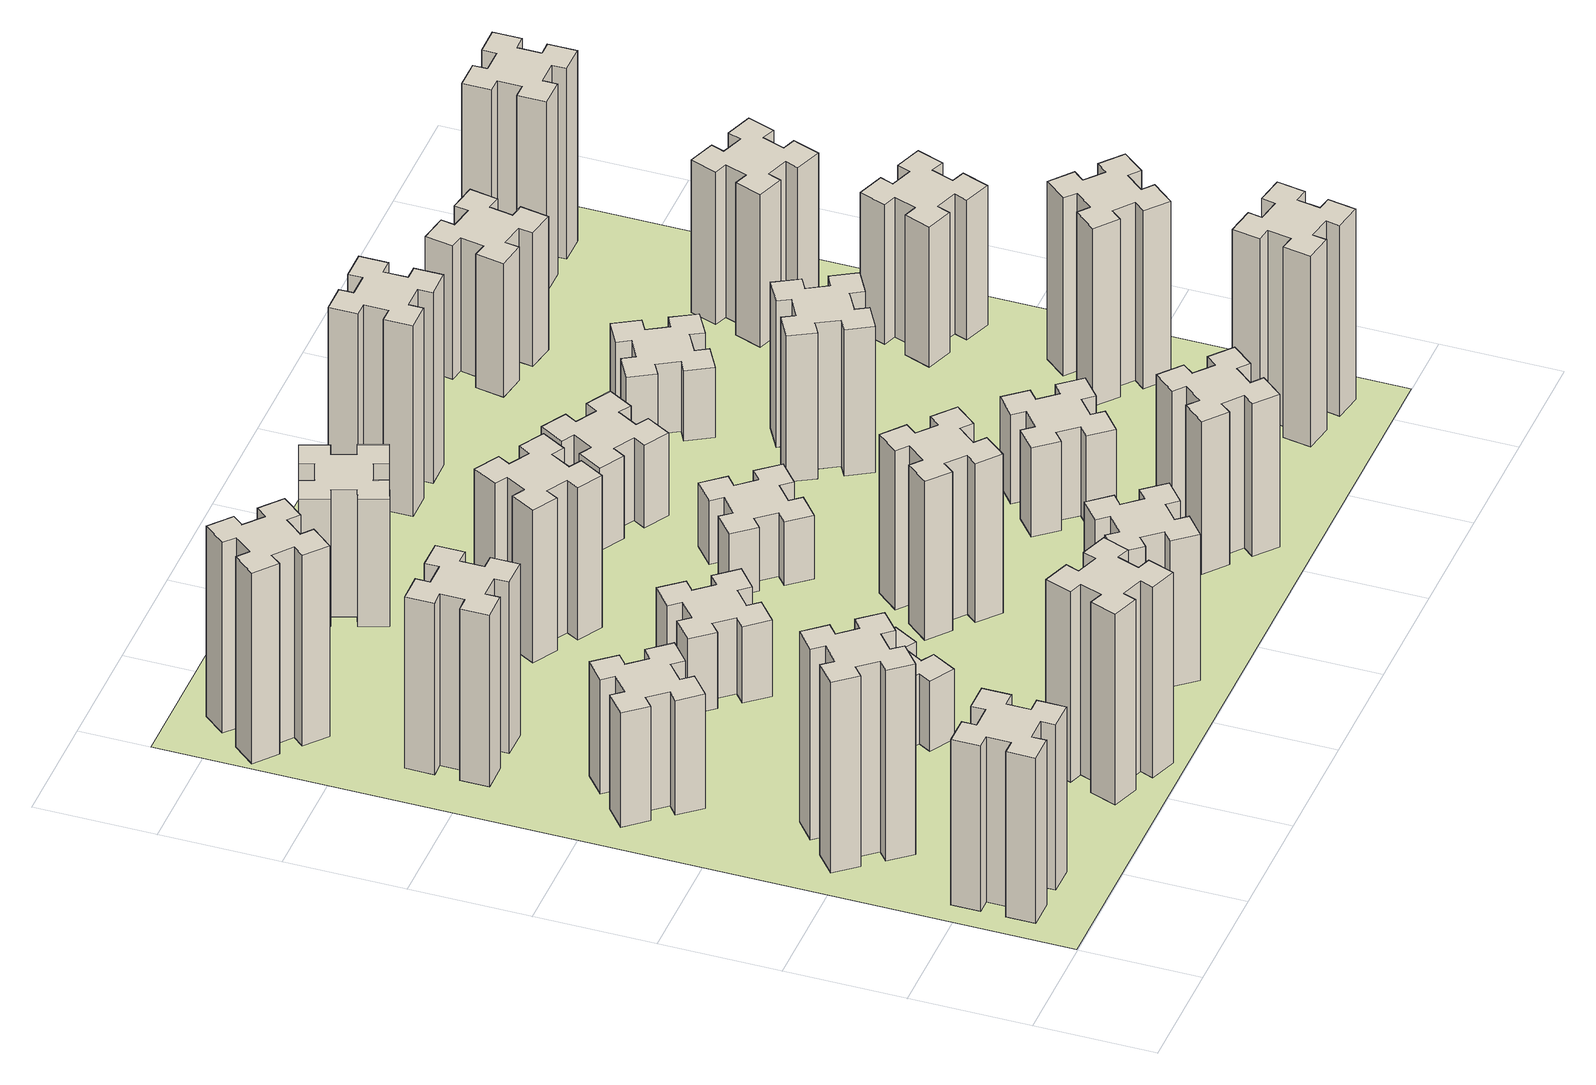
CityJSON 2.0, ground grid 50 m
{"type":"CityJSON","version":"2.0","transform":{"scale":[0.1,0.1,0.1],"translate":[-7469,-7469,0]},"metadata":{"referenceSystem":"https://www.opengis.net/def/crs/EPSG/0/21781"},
"CityObjects":{
"building1":{"type":"Building","attributes":{"class":"1000","function":"1000","usage":"1000","yearOfConstruction":2016,"roofType":"1000","measuredHeight":78,"storeysAboveGround":30,"storeysBelowGround":0},"geometry":[{"type":"Solid","lod":"1","boundaries":[[[[0,1,2,3,4,5,6,7,8,9,10,11,12,13,14,15,16,17,18,19]],[[17,16,20,21]],[[16,15,22,20]],[[15,14,23,22]],[[14,13,24,23]],[[13,12,25,24]],[[12,11,26,25]],[[11,10,27,26]],[[10,9,28,27]],[[9,8,29,28]],[[8,7,30,29]],[[7,6,31,30]],[[6,5,32,31]],[[5,4,33,32]],[[4,3,34,33]],[[3,2,35,34]],[[2,1,36,35]],[[1,0,37,36]],[[0,19,38,37]],[[19,18,39,38]],[[18,17,21,39]],[[24,25,26,27,28,29,30,31,32,33,34,35,36,37,38,39,21,20,22,23]]]]}]},
"building2":{"type":"Building","attributes":{"class":"1000","function":"1000","usage":"1000","yearOfConstruction":2016,"roofType":"1000","measuredHeight":90,"storeysAboveGround":30,"storeysBelowGround":0},"geometry":[{"type":"Solid","lod":"1","boundaries":[[[[40,41,42,43,44,45,46,47,48,49,50,51,52,53,54,55,56,57,58,59]],[[57,56,60,61]],[[56,55,62,60]],[[55,54,63,62]],[[54,53,64,63]],[[53,52,65,64]],[[52,51,66,65]],[[51,50,67,66]],[[50,49,68,67]],[[49,48,69,68]],[[48,47,70,69]],[[47,46,71,70]],[[46,45,72,71]],[[45,44,73,72]],[[44,43,74,73]],[[43,42,75,74]],[[42,41,76,75]],[[41,40,77,76]],[[40,59,78,77]],[[59,58,79,78]],[[58,57,61,79]],[[64,65,66,67,68,69,70,71,72,73,74,75,76,77,78,79,61,60,62,63]]]]}]},
"building3":{"type":"Building","attributes":{"class":"1000","function":"1000","usage":"1000","yearOfConstruction":2016,"roofType":"1000","measuredHeight":54,"storeysAboveGround":30,"storeysBelowGround":0},"geometry":[{"type":"Solid","lod":"1","boundaries":[[[[80,81,82,83,84,85,86,87,88,89,90,91,92,93,94,95,96,97,98,99]],[[97,96,100,101]],[[96,95,102,100]],[[95,94,103,102]],[[94,93,104,103]],[[93,92,105,104]],[[92,91,106,105]],[[91,90,107,106]],[[90,89,108,107]],[[89,88,109,108]],[[88,87,110,109]],[[87,86,111,110]],[[86,85,112,111]],[[85,84,113,112]],[[84,83,114,113]],[[83,82,115,114]],[[82,81,116,115]],[[81,80,117,116]],[[80,99,118,117]],[[99,98,119,118]],[[98,97,101,119]],[[104,105,106,107,108,109,110,111,112,113,114,115,116,117,118,119,101,100,102,103]]]]}]},
"building4":{"type":"Building","attributes":{"class":"1000","function":"1000","usage":"1000","yearOfConstruction":2016,"roofType":"1000","measuredHeight":81,"storeysAboveGround":30,"storeysBelowGround":0},"geometry":[{"type":"Solid","lod":"1","boundaries":[[[[120,121,122,123,124,125,126,127,128,129,130,131,132,133,134,135,136,137,138,139]],[[137,136,140,141]],[[136,135,142,140]],[[135,134,143,142]],[[134,133,144,143]],[[133,132,145,144]],[[132,131,146,145]],[[131,130,147,146]],[[130,129,148,147]],[[129,128,149,148]],[[128,127,150,149]],[[127,126,151,150]],[[126,125,152,151]],[[125,124,153,152]],[[124,123,154,153]],[[123,122,155,154]],[[122,121,156,155]],[[121,120,157,156]],[[120,139,158,157]],[[139,138,159,158]],[[138,137,141,159]],[[144,145,146,147,148,149,150,151,152,153,154,155,156,157,158,159,141,140,142,143]]]]}]},
"building5":{"type":"Building","attributes":{"class":"1000","function":"1000","usage":"1000","yearOfConstruction":2016,"roofType":"1000","measuredHeight":90,"storeysAboveGround":30,"storeysBelowGround":0},"geometry":[{"type":"Solid","lod":"1","boundaries":[[[[160,161,162,163,164,165,166,167,168,169,170,171,172,173,174,175,176,177,178,179]],[[177,176,180,181]],[[176,175,182,180]],[[175,174,183,182]],[[174,173,184,183]],[[173,172,185,184]],[[172,171,186,185]],[[171,170,187,186]],[[170,169,188,187]],[[169,168,189,188]],[[168,167,190,189]],[[167,166,191,190]],[[166,165,192,191]],[[165,164,193,192]],[[164,163,194,193]],[[163,162,195,194]],[[162,161,196,195]],[[161,160,197,196]],[[160,179,198,197]],[[179,178,199,198]],[[178,177,181,199]],[[184,185,186,187,188,189,190,191,192,193,194,195,196,197,198,199,181,180,182,183]]]]}]},
"building6":{"type":"Building","attributes":{"class":"1000","function":"1000","usage":"1000","yearOfConstruction":2016,"roofType":"1000","measuredHeight":90,"storeysAboveGround":30,"storeysBelowGround":0},"geometry":[{"type":"Solid","lod":"1","boundaries":[[[[200,201,202,203,204,205,206,207,208,209,210,211,212,213,214,215,216,217,218,219]],[[217,216,220,221]],[[216,215,222,220]],[[215,214,223,222]],[[214,213,224,223]],[[213,212,225,224]],[[212,211,226,225]],[[211,210,227,226]],[[210,209,228,227]],[[209,208,229,228]],[[208,207,230,229]],[[207,206,231,230]],[[206,205,232,231]],[[205,204,233,232]],[[204,203,234,233]],[[203,202,235,234]],[[202,201,236,235]],[[201,200,237,236]],[[200,219,238,237]],[[219,218,239,238]],[[218,217,221,239]],[[224,225,226,227,228,229,230,231,232,233,234,235,236,237,238,239,221,220,222,223]]]]}]},
"building7":{"type":"Building","attributes":{"class":"1000","function":"1000","usage":"1000","yearOfConstruction":2016,"roofType":"1000","measuredHeight":33,"storeysAboveGround":30,"storeysBelowGround":0},"geometry":[{"type":"Solid","lod":"1","boundaries":[[[[240,241,242,243,244,245,246,247,248,249,250,251,252,253,254,255,256,257,258,259]],[[257,256,260,261]],[[256,255,262,260]],[[255,254,263,262]],[[254,253,264,263]],[[253,252,265,264]],[[252,251,266,265]],[[251,250,267,266]],[[250,249,268,267]],[[249,248,269,268]],[[248,247,270,269]],[[247,246,271,270]],[[246,245,272,271]],[[245,244,273,272]],[[244,243,274,273]],[[243,242,275,274]],[[242,241,276,275]],[[241,240,277,276]],[[240,259,278,277]],[[259,258,279,278]],[[258,257,261,279]],[[264,265,266,267,268,269,270,271,272,273,274,275,276,277,278,279,261,260,262,263]]]]}]},
"building8":{"type":"Building","attributes":{"class":"1000","function":"1000","usage":"1000","yearOfConstruction":2016,"roofType":"1000","measuredHeight":36,"storeysAboveGround":30,"storeysBelowGround":0},"geometry":[{"type":"Solid","lod":"1","boundaries":[[[[280,281,282,283,284,285,286,287,288,289,290,291,292,293,294,295,296,297,298,299]],[[297,296,300,301]],[[296,295,302,300]],[[295,294,303,302]],[[294,293,304,303]],[[293,292,305,304]],[[292,291,306,305]],[[291,290,307,306]],[[290,289,308,307]],[[289,288,309,308]],[[288,287,310,309]],[[287,286,311,310]],[[286,285,312,311]],[[285,284,313,312]],[[284,283,314,313]],[[283,282,315,314]],[[282,281,316,315]],[[281,280,317,316]],[[280,299,318,317]],[[299,298,319,318]],[[298,297,301,319]],[[304,305,306,307,308,309,310,311,312,313,314,315,316,317,318,319,301,300,302,303]]]]}]},
"building9":{"type":"Building","attributes":{"class":"1000","function":"1000","usage":"1000","yearOfConstruction":2016,"roofType":"1000","measuredHeight":69,"storeysAboveGround":30,"storeysBelowGround":0},"geometry":[{"type":"Solid","lod":"1","boundaries":[[[[320,321,322,323,324,325,326,327,328,329,330,331,332,333,334,335,336,337,338,339]],[[337,336,340,341]],[[336,335,342,340]],[[335,334,343,342]],[[334,333,344,343]],[[333,332,345,344]],[[332,331,346,345]],[[331,330,347,346]],[[330,329,348,347]],[[329,328,349,348]],[[328,327,350,349]],[[327,326,351,350]],[[326,325,352,351]],[[325,324,353,352]],[[324,323,354,353]],[[323,322,355,354]],[[322,321,356,355]],[[321,320,357,356]],[[320,339,358,357]],[[339,338,359,358]],[[338,337,341,359]],[[344,345,346,347,348,349,350,351,352,353,354,355,356,357,358,359,341,340,342,343]]]]}]},
"building10":{"type":"Building","attributes":{"class":"1000","function":"1000","usage":"1000","yearOfConstruction":2016,"roofType":"1000","measuredHeight":72,"storeysAboveGround":30,"storeysBelowGround":0},"geometry":[{"type":"Solid","lod":"1","boundaries":[[[[360,361,362,363,364,365,366,367,368,369,370,371,372,373,374,375,376,377,378,379]],[[377,376,380,381]],[[376,375,382,380]],[[375,374,383,382]],[[374,373,384,383]],[[373,372,385,384]],[[372,371,386,385]],[[371,370,387,386]],[[370,369,388,387]],[[369,368,389,388]],[[368,367,390,389]],[[367,366,391,390]],[[366,365,392,391]],[[365,364,393,392]],[[364,363,394,393]],[[363,362,395,394]],[[362,361,396,395]],[[361,360,397,396]],[[360,379,398,397]],[[379,378,399,398]],[[378,377,381,399]],[[384,385,386,387,388,389,390,391,392,393,394,395,396,397,398,399,381,380,382,383]]]]}]},
"building11":{"type":"Building","attributes":{"class":"1000","function":"1000","usage":"1000","yearOfConstruction":2016,"roofType":"1000","measuredHeight":60,"storeysAboveGround":30,"storeysBelowGround":0},"geometry":[{"type":"Solid","lod":"1","boundaries":[[[[400,401,402,403,404,405,406,407,408,409,410,411,412,413,414,415,416,417,418,419]],[[417,416,420,421]],[[416,415,422,420]],[[415,414,423,422]],[[414,413,424,423]],[[413,412,425,424]],[[412,411,426,425]],[[411,410,427,426]],[[410,409,428,427]],[[409,408,429,428]],[[408,407,430,429]],[[407,406,431,430]],[[406,405,432,431]],[[405,404,433,432]],[[404,403,434,433]],[[403,402,435,434]],[[402,401,436,435]],[[401,400,437,436]],[[400,419,438,437]],[[419,418,439,438]],[[418,417,421,439]],[[424,425,426,427,428,429,430,431,432,433,434,435,436,437,438,439,421,420,422,423]]]]}]},
"building12":{"type":"Building","attributes":{"class":"1000","function":"1000","usage":"1000","yearOfConstruction":2016,"roofType":"1000","measuredHeight":75,"storeysAboveGround":30,"storeysBelowGround":0},"geometry":[{"type":"Solid","lod":"1","boundaries":[[[[440,441,442,443,444,445,446,447,448,449,450,451,452,453,454,455,456,457,458,459]],[[457,456,460,461]],[[456,455,462,460]],[[455,454,463,462]],[[454,453,464,463]],[[453,452,465,464]],[[452,451,466,465]],[[451,450,467,466]],[[450,449,468,467]],[[449,448,469,468]],[[448,447,470,469]],[[447,446,471,470]],[[446,445,472,471]],[[445,444,473,472]],[[444,443,474,473]],[[443,442,475,474]],[[442,441,476,475]],[[441,440,477,476]],[[440,459,478,477]],[[459,458,479,478]],[[458,457,461,479]],[[464,465,466,467,468,469,470,471,472,473,474,475,476,477,478,479,461,460,462,463]]]]}]},
"building13":{"type":"Building","attributes":{"class":"1000","function":"1000","usage":"1000","yearOfConstruction":2016,"roofType":"1000","measuredHeight":30,"storeysAboveGround":30,"storeysBelowGround":0},"geometry":[{"type":"Solid","lod":"1","boundaries":[[[[480,481,482,483,484,485,486,487,488,489,490,491,492,493,494,495,496,497,498,499]],[[497,496,500,501]],[[496,495,502,500]],[[495,494,503,502]],[[494,493,504,503]],[[493,492,505,504]],[[492,491,506,505]],[[491,490,507,506]],[[490,489,508,507]],[[489,488,509,508]],[[488,487,510,509]],[[487,486,511,510]],[[486,485,512,511]],[[485,484,513,512]],[[484,483,514,513]],[[483,482,515,514]],[[482,481,516,515]],[[481,480,517,516]],[[480,499,518,517]],[[499,498,519,518]],[[498,497,501,519]],[[504,505,506,507,508,509,510,511,512,513,514,515,516,517,518,519,501,500,502,503]]]]}]},
"building14":{"type":"Building","attributes":{"class":"1000","function":"1000","usage":"1000","yearOfConstruction":2016,"roofType":"1000","measuredHeight":72,"storeysAboveGround":30,"storeysBelowGround":0},"geometry":[{"type":"Solid","lod":"1","boundaries":[[[[520,521,522,523,524,525,526,527,528,529,530,531,532,533,534,535,536,537,538,539]],[[537,536,540,541]],[[536,535,542,540]],[[535,534,543,542]],[[534,533,544,543]],[[533,532,545,544]],[[532,531,546,545]],[[531,530,547,546]],[[530,529,548,547]],[[529,528,549,548]],[[528,527,550,549]],[[527,526,551,550]],[[526,525,552,551]],[[525,524,553,552]],[[524,523,554,553]],[[523,522,555,554]],[[522,521,556,555]],[[521,520,557,556]],[[520,539,558,557]],[[539,538,559,558]],[[538,537,541,559]],[[544,545,546,547,548,549,550,551,552,553,554,555,556,557,558,559,541,540,542,543]]]]}]},
"building15":{"type":"Building","attributes":{"class":"1000","function":"1000","usage":"1000","yearOfConstruction":2016,"roofType":"1000","measuredHeight":39,"storeysAboveGround":30,"storeysBelowGround":0},"geometry":[{"type":"Solid","lod":"1","boundaries":[[[[560,561,562,563,564,565,566,567,568,569,570,571,572,573,574,575,576,577,578,579]],[[577,576,580,581]],[[576,575,582,580]],[[575,574,583,582]],[[574,573,584,583]],[[573,572,585,584]],[[572,571,586,585]],[[571,570,587,586]],[[570,569,588,587]],[[569,568,589,588]],[[568,567,590,589]],[[567,566,591,590]],[[566,565,592,591]],[[565,564,593,592]],[[564,563,594,593]],[[563,562,595,594]],[[562,561,596,595]],[[561,560,597,596]],[[560,579,598,597]],[[579,578,599,598]],[[578,577,581,599]],[[584,585,586,587,588,589,590,591,592,593,594,595,596,597,598,599,581,580,582,583]]]]}]},
"building16":{"type":"Building","attributes":{"class":"1000","function":"1000","usage":"1000","yearOfConstruction":2016,"roofType":"1000","measuredHeight":90,"storeysAboveGround":30,"storeysBelowGround":0},"geometry":[{"type":"Solid","lod":"1","boundaries":[[[[600,601,602,603,604,605,606,607,608,609,610,611,612,613,614,615,616,617,618,619]],[[617,616,620,621]],[[616,615,622,620]],[[615,614,623,622]],[[614,613,624,623]],[[613,612,625,624]],[[612,611,626,625]],[[611,610,627,626]],[[610,609,628,627]],[[609,608,629,628]],[[608,607,630,629]],[[607,606,631,630]],[[606,605,632,631]],[[605,604,633,632]],[[604,603,634,633]],[[603,602,635,634]],[[602,601,636,635]],[[601,600,637,636]],[[600,619,638,637]],[[619,618,639,638]],[[618,617,621,639]],[[624,625,626,627,628,629,630,631,632,633,634,635,636,637,638,639,621,620,622,623]]]]}]},
"building17":{"type":"Building","attributes":{"class":"1000","function":"1000","usage":"1000","yearOfConstruction":2016,"roofType":"1000","measuredHeight":42,"storeysAboveGround":30,"storeysBelowGround":0},"geometry":[{"type":"Solid","lod":"1","boundaries":[[[[640,641,642,643,644,645,646,647,648,649,650,651,652,653,654,655,656,657,658,659]],[[657,656,660,661]],[[656,655,662,660]],[[655,654,663,662]],[[654,653,664,663]],[[653,652,665,664]],[[652,651,666,665]],[[651,650,667,666]],[[650,649,668,667]],[[649,648,669,668]],[[648,647,670,669]],[[647,646,671,670]],[[646,645,672,671]],[[645,644,673,672]],[[644,643,674,673]],[[643,642,675,674]],[[642,641,676,675]],[[641,640,677,676]],[[640,659,678,677]],[[659,658,679,678]],[[658,657,661,679]],[[664,665,666,667,668,669,670,671,672,673,674,675,676,677,678,679,661,660,662,663]]]]}]},
"building18":{"type":"Building","attributes":{"class":"1000","function":"1000","usage":"1000","yearOfConstruction":2016,"roofType":"1000","measuredHeight":69,"storeysAboveGround":30,"storeysBelowGround":0},"geometry":[{"type":"Solid","lod":"1","boundaries":[[[[680,681,682,683,684,685,686,687,688,689,690,691,692,693,694,695,696,697,698,699]],[[697,696,700,701]],[[696,695,702,700]],[[695,694,703,702]],[[694,693,704,703]],[[693,692,705,704]],[[692,691,706,705]],[[691,690,707,706]],[[690,689,708,707]],[[689,688,709,708]],[[688,687,710,709]],[[687,686,711,710]],[[686,685,712,711]],[[685,684,713,712]],[[684,683,714,713]],[[683,682,715,714]],[[682,681,716,715]],[[681,680,717,716]],[[680,699,718,717]],[[699,698,719,718]],[[698,697,701,719]],[[704,705,706,707,708,709,710,711,712,713,714,715,716,717,718,719,701,700,702,703]]]]}]},
"building19":{"type":"Building","attributes":{"class":"1000","function":"1000","usage":"1000","yearOfConstruction":2016,"roofType":"1000","measuredHeight":33,"storeysAboveGround":30,"storeysBelowGround":0},"geometry":[{"type":"Solid","lod":"1","boundaries":[[[[720,721,722,723,724,725,726,727,728,729,730,731,732,733,734,735,736,737,738,739]],[[737,736,740,741]],[[736,735,742,740]],[[735,734,743,742]],[[734,733,744,743]],[[733,732,745,744]],[[732,731,746,745]],[[731,730,747,746]],[[730,729,748,747]],[[729,728,749,748]],[[728,727,750,749]],[[727,726,751,750]],[[726,725,752,751]],[[725,724,753,752]],[[724,723,754,753]],[[723,722,755,754]],[[722,721,756,755]],[[721,720,757,756]],[[720,739,758,757]],[[739,738,759,758]],[[738,737,741,759]],[[744,745,746,747,748,749,750,751,752,753,754,755,756,757,758,759,741,740,742,743]]]]}]},
"building20":{"type":"Building","attributes":{"class":"1000","function":"1000","usage":"1000","yearOfConstruction":2016,"roofType":"1000","measuredHeight":90,"storeysAboveGround":30,"storeysBelowGround":0},"geometry":[{"type":"Solid","lod":"1","boundaries":[[[[760,761,762,763,764,765,766,767,768,769,770,771,772,773,774,775,776,777,778,779]],[[777,776,780,781]],[[776,775,782,780]],[[775,774,783,782]],[[774,773,784,783]],[[773,772,785,784]],[[772,771,786,785]],[[771,770,787,786]],[[770,769,788,787]],[[769,768,789,788]],[[768,767,790,789]],[[767,766,791,790]],[[766,765,792,791]],[[765,764,793,792]],[[764,763,794,793]],[[763,762,795,794]],[[762,761,796,795]],[[761,760,797,796]],[[760,779,798,797]],[[779,778,799,798]],[[778,777,781,799]],[[784,785,786,787,788,789,790,791,792,793,794,795,796,797,798,799,781,780,782,783]]]]}]},
"building21":{"type":"Building","attributes":{"class":"1000","function":"1000","usage":"1000","yearOfConstruction":2016,"roofType":"1000","measuredHeight":63,"storeysAboveGround":30,"storeysBelowGround":0},"geometry":[{"type":"Solid","lod":"1","boundaries":[[[[800,801,802,803,804,805,806,807,808,809,810,811,812,813,814,815,816,817,818,819]],[[817,816,820,821]],[[816,815,822,820]],[[815,814,823,822]],[[814,813,824,823]],[[813,812,825,824]],[[812,811,826,825]],[[811,810,827,826]],[[810,809,828,827]],[[809,808,829,828]],[[808,807,830,829]],[[807,806,831,830]],[[806,805,832,831]],[[805,804,833,832]],[[804,803,834,833]],[[803,802,835,834]],[[802,801,836,835]],[[801,800,837,836]],[[800,819,838,837]],[[819,818,839,838]],[[818,817,821,839]],[[824,825,826,827,828,829,830,831,832,833,834,835,836,837,838,839,821,820,822,823]]]]}]},
"building22":{"type":"Building","attributes":{"class":"1000","function":"1000","usage":"1000","yearOfConstruction":2016,"roofType":"1000","measuredHeight":84,"storeysAboveGround":30,"storeysBelowGround":0},"geometry":[{"type":"Solid","lod":"1","boundaries":[[[[840,841,842,843,844,845,846,847,848,849,850,851,852,853,854,855,856,857,858,859]],[[857,856,860,861]],[[856,855,862,860]],[[855,854,863,862]],[[854,853,864,863]],[[853,852,865,864]],[[852,851,866,865]],[[851,850,867,866]],[[850,849,868,867]],[[849,848,869,868]],[[848,847,870,869]],[[847,846,871,870]],[[846,845,872,871]],[[845,844,873,872]],[[844,843,874,873]],[[843,842,875,874]],[[842,841,876,875]],[[841,840,877,876]],[[840,859,878,877]],[[859,858,879,878]],[[858,857,861,879]],[[864,865,866,867,868,869,870,871,872,873,874,875,876,877,878,879,861,860,862,863]]]]}]},
"building23":{"type":"Building","attributes":{"class":"1000","function":"1000","usage":"1000","yearOfConstruction":2016,"roofType":"1000","measuredHeight":66,"storeysAboveGround":30,"storeysBelowGround":0},"geometry":[{"type":"Solid","lod":"1","boundaries":[[[[880,881,882,883,884,885,886,887,888,889,890,891,892,893,894,895,896,897,898,899]],[[897,896,900,901]],[[896,895,902,900]],[[895,894,903,902]],[[894,893,904,903]],[[893,892,905,904]],[[892,891,906,905]],[[891,890,907,906]],[[890,889,908,907]],[[889,888,909,908]],[[888,887,910,909]],[[887,886,911,910]],[[886,885,912,911]],[[885,884,913,912]],[[884,883,914,913]],[[883,882,915,914]],[[882,881,916,915]],[[881,880,917,916]],[[880,899,918,917]],[[899,898,919,918]],[[898,897,901,919]],[[904,905,906,907,908,909,910,911,912,913,914,915,916,917,918,919,901,900,902,903]]]]}]},
"building24":{"type":"Building","attributes":{"class":"1000","function":"1000","usage":"1000","yearOfConstruction":2016,"roofType":"1000","measuredHeight":72,"storeysAboveGround":30,"storeysBelowGround":0},"geometry":[{"type":"Solid","lod":"1","boundaries":[[[[920,921,922,923,924,925,926,927,928,929,930,931,932,933,934,935,936,937,938,939]],[[937,936,940,941]],[[936,935,942,940]],[[935,934,943,942]],[[934,933,944,943]],[[933,932,945,944]],[[932,931,946,945]],[[931,930,947,946]],[[930,929,948,947]],[[929,928,949,948]],[[928,927,950,949]],[[927,926,951,950]],[[926,925,952,951]],[[925,924,953,952]],[[924,923,954,953]],[[923,922,955,954]],[[922,921,956,955]],[[921,920,957,956]],[[920,939,958,957]],[[939,938,959,958]],[[938,937,941,959]],[[944,945,946,947,948,949,950,951,952,953,954,955,956,957,958,959,941,940,942,943]]]]}]},
"building25":{"type":"Building","attributes":{"class":"1000","function":"1000","usage":"1000","yearOfConstruction":2016,"roofType":"1000","measuredHeight":90,"storeysAboveGround":30,"storeysBelowGround":0},"geometry":[{"type":"Solid","lod":"1","boundaries":[[[[960,961,962,963,964,965,966,967,968,969,970,971,972,973,974,975,976,977,978,979]],[[977,976,980,981]],[[976,975,982,980]],[[975,974,983,982]],[[974,973,984,983]],[[973,972,985,984]],[[972,971,986,985]],[[971,970,987,986]],[[970,969,988,987]],[[969,968,989,988]],[[968,967,990,989]],[[967,966,991,990]],[[966,965,992,991]],[[965,964,993,992]],[[964,963,994,993]],[[963,962,995,994]],[[962,961,996,995]],[[961,960,997,996]],[[960,979,998,997]],[[979,978,999,998]],[[978,977,981,999]],[[984,985,986,987,988,989,990,991,992,993,994,995,996,997,998,999,981,980,982,983]]]]}]},
"landuse1":{"type":"LandUse","attributes":{"name":"plot1","function":"1010"},"geometry":[{"type":"MultiSurface","lod":"1","boundaries":[[[1000,1001,1002,1003]]]}]}
},
"vertices":[
[165,425,0],[165,325,0],[105,325,0],[105,205,0],[225,205,0],[225,265,0],[325,265,0],[325,205,0],[445,205,0],[445,325,0],[385,325,0],[385,425,0],[445,425,0],[445,545,0],[325,545,0],[325,485,0],[225,485,0],[225,545,0],[105,545,0],[105,425,0],[225,485,780],[225,545,780],[325,485,780],[325,545,780],[445,545,780],[445,425,780],[385,425,780],[385,325,780],[445,325,780],[445,205,780],[325,205,780],[325,265,780],[225,265,780],[225,205,780],[105,205,780],[105,325,780],[165,325,780],[165,425,780],[105,425,780],[105,545,780],
[492,1048,0],[427,1124,0],[473,1163,0],[396,1255,0],[304,1178,0],[343,1132,0],[266,1067,0],[228,1113,0],[136,1036,0],[213,944,0],[259,983,0],[323,906,0],[277,868,0],[354,776,0],[446,853,0],[408,899,0],[484,963,0],[523,917,0],[615,994,0],[538,1086,0],[484,963,900],[523,917,900],[408,899,900],[446,853,900],[354,776,900],[277,868,900],[323,906,900],[259,983,900],[213,944,900],[136,1036,900],[228,1113,900],[266,1067,900],[343,1132,900],[304,1178,900],[396,1255,900],[473,1163,900],[427,1124,900],[492,1048,900],[538,1086,900],[615,994,900],
[492,1888,0],[427,1964,0],[473,2003,0],[396,2095,0],[304,2018,0],[343,1972,0],[266,1907,0],[228,1953,0],[136,1876,0],[213,1784,0],[259,1823,0],[323,1746,0],[277,1708,0],[354,1616,0],[446,1693,0],[408,1739,0],[484,1803,0],[523,1757,0],[615,1834,0],[538,1926,0],[484,1803,540],[523,1757,540],[408,1739,540],[446,1693,540],[354,1616,540],[277,1708,540],[323,1746,540],[259,1823,540],[213,1784,540],[136,1876,540],[228,1953,540],[266,1907,540],[343,1972,540],[304,2018,540],[396,2095,540],[473,2003,540],[427,1964,540],[492,1888,540],[538,1926,540],[615,1834,540],
[485,2545,0],[485,2645,0],[545,2645,0],[545,2765,0],[425,2765,0],[425,2705,0],[325,2705,0],[325,2765,0],[205,2765,0],[205,2645,0],[265,2645,0],[265,2545,0],[205,2545,0],[205,2425,0],[325,2425,0],[325,2485,0],[425,2485,0],[425,2425,0],[545,2425,0],[545,2545,0],[425,2485,810],[425,2425,810],[325,2485,810],[325,2425,810],[205,2425,810],[205,2545,810],[265,2545,810],[265,2645,810],[205,2645,810],[205,2765,810],[325,2765,810],[325,2705,810],[425,2705,810],[425,2765,810],[545,2765,810],[545,2645,810],[485,2645,810],[485,2545,810],[545,2545,810],[545,2425,810],
[1029,360,0],[995,266,0],[939,287,0],[897,174,0],[1010,133,0],[1031,189,0],[1125,155,0],[1104,99,0],[1217,57,0],[1258,170,0],[1202,191,0],[1236,285,0],[1292,264,0],[1333,377,0],[1220,418,0],[1200,362,0],[1106,396,0],[1127,452,0],[1014,493,0],[973,380,0],[1106,396,900],[1127,452,900],[1200,362,900],[1220,418,900],[1333,377,900],[1292,264,900],[1236,285,900],[1202,191,900],[1258,170,900],[1217,57,900],[1104,99,900],[1125,155,900],[1031,189,900],[1010,133,900],[897,174,900],[939,287,900],[995,266,900],[1029,360,900],[973,380,900],[1014,493,900],
[384,3387,0],[308,3452,0],[346,3498,0],[254,3575,0],[177,3483,0],[223,3444,0],[159,3368,0],[113,3406,0],[36,3314,0],[128,3237,0],[166,3283,0],[243,3219,0],[204,3173,0],[296,3096,0],[373,3188,0],[327,3226,0],[392,3303,0],[438,3264,0],[515,3356,0],[423,3433,0],[392,3303,900],[438,3264,900],[327,3226,900],[373,3188,900],[296,3096,900],[204,3173,900],[243,3219,900],[166,3283,900],[128,3237,900],[36,3314,900],[113,3406,900],[159,3368,900],[223,3444,900],[177,3483,900],[254,3575,900],[346,3498,900],[308,3452,900],[384,3387,900],[423,3433,900],[515,3356,900],
[1086,1017,0],[1136,1104,0],[1188,1074,0],[1248,1178,0],[1144,1238,0],[1114,1186,0],[1027,1236,0],[1057,1288,0],[953,1348,0],[893,1244,0],[945,1214,0],[895,1127,0],[843,1157,0],[783,1053,0],[887,993,0],[917,1045,0],[1004,995,0],[974,943,0],[1078,883,0],[1138,987,0],[1004,995,330],[974,943,330],[917,1045,330],[887,993,330],[783,1053,330],[843,1157,330],[895,1127,330],[945,1214,330],[893,1244,330],[953,1348,330],[1057,1288,330],[1027,1236,330],[1114,1186,330],[1144,1238,330],[1248,1178,330],[1188,1074,330],[1136,1104,330],[1086,1017,330],[1138,987,330],[1078,883,330],
[1083,1972,0],[1006,1907,0],[968,1953,0],[876,1876,0],[953,1784,0],[999,1823,0],[1063,1746,0],[1017,1708,0],[1094,1616,0],[1186,1693,0],[1148,1739,0],[1224,1803,0],[1263,1757,0],[1355,1834,0],[1278,1926,0],[1232,1888,0],[1167,1964,0],[1213,2003,0],[1136,2095,0],[1044,2018,0],[1167,1964,360],[1213,2003,360],[1232,1888,360],[1278,1926,360],[1355,1834,360],[1263,1757,360],[1224,1803,360],[1148,1739,360],[1186,1693,360],[1094,1616,360],[1017,1708,360],[1063,1746,360],[999,1823,360],[953,1784,360],[876,1876,360],[968,1953,360],[1006,1907,360],[1083,1972,360],[1044,2018,360],[1136,2095,360],
[1639,343,0],[1703,266,0],[1657,228,0],[1734,136,0],[1826,213,0],[1788,259,0],[1864,323,0],[1903,277,0],[1995,354,0],[1918,446,0],[1872,408,0],[1807,484,0],[1853,523,0],[1776,615,0],[1684,538,0],[1723,492,0],[1646,427,0],[1608,473,0],[1516,396,0],[1593,304,0],[1646,427,690],[1608,473,690],[1723,492,690],[1684,538,690],[1776,615,690],[1853,523,690],[1807,484,690],[1872,408,690],[1918,446,690],[1995,354,690],[1903,277,690],[1864,323,690],[1788,259,690],[1826,213,690],[1734,136,690],[1657,228,690],[1703,266,690],[1639,343,690],[1593,304,690],[1516,396,690],
[1314,2666,0],[1227,2716,0],[1257,2768,0],[1153,2828,0],[1093,2724,0],[1145,2694,0],[1095,2607,0],[1043,2637,0],[983,2533,0],[1087,2473,0],[1117,2525,0],[1204,2475,0],[1174,2423,0],[1278,2363,0],[1338,2467,0],[1286,2497,0],[1336,2584,0],[1388,2554,0],[1448,2658,0],[1344,2718,0],[1336,2584,720],[1388,2554,720],[1286,2497,720],[1338,2467,720],[1278,2363,720],[1174,2423,720],[1204,2475,720],[1117,2525,720],[1087,2473,720],[983,2533,720],[1043,2637,720],[1095,2607,720],[1145,2694,720],[1093,2724,720],[1153,2828,720],[1257,2768,720],[1227,2716,720],[1314,2666,720],[1344,2718,720],[1448,2658,720],
[1125,3456,0],[1031,3422,0],[1010,3478,0],[897,3437,0],[939,3324,0],[995,3345,0],[1029,3251,0],[973,3230,0],[1014,3117,0],[1127,3159,0],[1106,3215,0],[1200,3249,0],[1220,3193,0],[1333,3234,0],[1292,3347,0],[1236,3326,0],[1202,3420,0],[1258,3440,0],[1217,3553,0],[1104,3512,0],[1202,3420,600],[1258,3440,600],[1236,3326,600],[1292,3347,600],[1333,3234,600],[1220,3193,600],[1200,3249,600],[1106,3215,600],[1127,3159,600],[1014,3117,600],[973,3230,600],[1029,3251,600],[995,3345,600],[939,3324,600],[897,3437,600],[1010,3478,600],[1031,3422,600],[1125,3456,600],[1104,3512,600],[1217,3553,600],
[1803,1324,0],[1739,1248,0],[1693,1286,0],[1616,1194,0],[1708,1117,0],[1746,1163,0],[1823,1099,0],[1784,1053,0],[1876,976,0],[1953,1068,0],[1907,1106,0],[1972,1183,0],[2018,1144,0],[2095,1236,0],[2003,1313,0],[1964,1267,0],[1888,1332,0],[1926,1378,0],[1834,1455,0],[1757,1363,0],[1888,1332,750],[1926,1378,750],[1964,1267,750],[2003,1313,750],[2095,1236,750],[2018,1144,750],[1972,1183,750],[1907,1106,750],[1953,1068,750],[1876,976,750],[1784,1053,750],[1823,1099,750],[1746,1163,750],[1708,1117,750],[1616,1194,750],[1693,1286,750],[1739,1248,750],[1803,1324,750],[1757,1363,750],[1834,1455,750],
[1972,1988,0],[1907,2064,0],[1953,2103,0],[1876,2195,0],[1784,2118,0],[1823,2072,0],[1746,2007,0],[1708,2053,0],[1616,1976,0],[1693,1884,0],[1739,1923,0],[1803,1846,0],[1757,1808,0],[1834,1716,0],[1926,1793,0],[1888,1839,0],[1964,1903,0],[2003,1857,0],[2095,1934,0],[2018,2026,0],[1964,1903,300],[2003,1857,300],[1888,1839,300],[1926,1793,300],[1834,1716,300],[1757,1808,300],[1803,1846,300],[1739,1923,300],[1693,1884,300],[1616,1976,300],[1708,2053,300],[1746,2007,300],[1823,2072,300],[1784,2118,300],[1876,2195,300],[1953,2103,300],[1907,2064,300],[1972,1988,300],[2018,2026,300],[2095,1934,300],
[2543,484,0],[2479,408,0],[2433,446,0],[2356,354,0],[2448,277,0],[2486,323,0],[2563,259,0],[2524,213,0],[2616,136,0],[2693,228,0],[2647,266,0],[2712,343,0],[2758,304,0],[2835,396,0],[2743,473,0],[2704,427,0],[2628,492,0],[2666,538,0],[2574,615,0],[2497,523,0],[2628,492,720],[2666,538,720],[2704,427,720],[2743,473,720],[2835,396,720],[2758,304,720],[2712,343,720],[2647,266,720],[2693,228,720],[2616,136,720],[2524,213,720],[2563,259,720],[2486,323,720],[2448,277,720],[2356,354,720],[2433,446,720],[2479,408,720],[2543,484,720],[2497,523,720],[2574,615,720],
[2026,2497,0],[2076,2584,0],[2128,2554,0],[2188,2658,0],[2084,2718,0],[2054,2666,0],[1967,2716,0],[1997,2768,0],[1893,2828,0],[1833,2724,0],[1885,2694,0],[1835,2607,0],[1783,2637,0],[1723,2533,0],[1827,2473,0],[1857,2525,0],[1944,2475,0],[1914,2423,0],[2018,2363,0],[2078,2467,0],[1944,2475,390],[1914,2423,390],[1857,2525,390],[1827,2473,390],[1723,2533,390],[1783,2637,390],[1835,2607,390],[1885,2694,390],[1833,2724,390],[1893,2828,390],[1997,2768,390],[1967,2716,390],[2054,2666,390],[2084,2718,390],[2188,2658,390],[2128,2554,390],[2076,2584,390],[2026,2497,390],[2078,2467,390],[2018,2363,390],
[1965,3385,0],[1965,3485,0],[2025,3485,0],[2025,3605,0],[1905,3605,0],[1905,3545,0],[1805,3545,0],[1805,3605,0],[1685,3605,0],[1685,3485,0],[1745,3485,0],[1745,3385,0],[1685,3385,0],[1685,3265,0],[1805,3265,0],[1805,3325,0],[1905,3325,0],[1905,3265,0],[2025,3265,0],[2025,3385,0],[1905,3325,900],[1905,3265,900],[1805,3325,900],[1805,3265,900],[1685,3265,900],[1685,3385,900],[1745,3385,900],[1745,3485,900],[1685,3485,900],[1685,3605,900],[1805,3605,900],[1805,3545,900],[1905,3545,900],[1905,3605,900],[2025,3605,900],[2025,3485,900],[1965,3485,900],[1965,3385,900],[2025,3385,900],[2025,3265,900],
[2563,1132,0],[2486,1067,0],[2448,1113,0],[2356,1036,0],[2433,944,0],[2479,983,0],[2543,906,0],[2497,868,0],[2574,776,0],[2666,853,0],[2628,899,0],[2704,963,0],[2743,917,0],[2835,994,0],[2758,1086,0],[2712,1048,0],[2647,1124,0],[2693,1163,0],[2616,1255,0],[2524,1178,0],[2647,1124,420],[2693,1163,420],[2712,1048,420],[2758,1086,420],[2835,994,420],[2743,917,420],[2704,963,420],[2628,899,420],[2666,853,420],[2574,776,420],[2497,868,420],[2543,906,420],[2479,983,420],[2433,944,420],[2356,1036,420],[2448,1113,420],[2486,1067,420],[2563,1132,420],[2524,1178,420],[2616,1255,420],
[2716,1967,0],[2666,2054,0],[2718,2084,0],[2658,2188,0],[2554,2128,0],[2584,2076,0],[2497,2026,0],[2467,2078,0],[2363,2018,0],[2423,1914,0],[2475,1944,0],[2525,1857,0],[2473,1827,0],[2533,1723,0],[2637,1783,0],[2607,1835,0],[2694,1885,0],[2724,1833,0],[2828,1893,0],[2768,1997,0],[2694,1885,690],[2724,1833,690],[2607,1835,690],[2637,1783,690],[2533,1723,690],[2473,1827,690],[2525,1857,690],[2475,1944,690],[2423,1914,690],[2363,2018,690],[2467,2078,690],[2497,2026,690],[2584,2076,690],[2554,2128,690],[2658,2188,690],[2718,2084,690],[2666,2054,690],[2716,1967,690],[2768,1997,690],[2828,1893,690],
[2475,2584,0],[2525,2497,0],[2473,2467,0],[2533,2363,0],[2637,2423,0],[2607,2475,0],[2694,2525,0],[2724,2473,0],[2828,2533,0],[2768,2637,0],[2716,2607,0],[2666,2694,0],[2718,2724,0],[2658,2828,0],[2554,2768,0],[2584,2716,0],[2497,2666,0],[2467,2718,0],[2363,2658,0],[2423,2554,0],[2497,2666,330],[2467,2718,330],[2584,2716,330],[2554,2768,330],[2658,2828,330],[2718,2724,330],[2666,2694,330],[2716,2607,330],[2768,2637,330],[2828,2533,330],[2724,2473,330],[2694,2525,330],[2607,2475,330],[2637,2423,330],[2533,2363,330],[2473,2467,330],[2525,2497,330],[2475,2584,330],[2423,2554,330],[2363,2658,330],
[3504,475,0],[3405,492,0],[3416,551,0],[3297,572,0],[3277,454,0],[3336,444,0],[3318,345,0],[3259,356,0],[3238,237,0],[3357,217,0],[3367,276,0],[3465,258,0],[3455,199,0],[3573,178,0],[3594,297,0],[3535,307,0],[3552,405,0],[3611,395,0],[3632,513,0],[3514,534,0],[3552,405,900],[3611,395,900],[3535,307,900],[3594,297,900],[3573,178,900],[3455,199,900],[3465,258,900],[3367,276,900],[3357,217,900],[3238,237,900],[3259,356,900],[3318,345,900],[3336,444,900],[3277,454,900],[3297,572,900],[3416,551,900],[3405,492,900],[3504,475,900],[3514,534,900],[3632,513,900],
[2596,3404,0],[2578,3305,0],[2519,3316,0],[2498,3197,0],[2617,3177,0],[2627,3236,0],[2725,3218,0],[2715,3159,0],[2833,3138,0],[2854,3257,0],[2795,3267,0],[2812,3365,0],[2871,3355,0],[2892,3473,0],[2774,3494,0],[2764,3435,0],[2665,3452,0],[2676,3511,0],[2557,3532,0],[2537,3414,0],[2665,3452,630],[2676,3511,630],[2764,3435,630],[2774,3494,630],[2892,3473,630],[2871,3355,630],[2812,3365,630],[2795,3267,630],[2854,3257,630],[2833,3138,630],[2715,3159,630],[2725,3218,630],[2627,3236,630],[2617,3177,630],[2498,3197,630],[2519,3316,630],[2578,3305,630],[2596,3404,630],[2537,3414,630],[2557,3532,630],
[3487,1006,0],[3552,1083,0],[3598,1044,0],[3675,1136,0],[3583,1213,0],[3544,1167,0],[3468,1232,0],[3506,1278,0],[3414,1355,0],[3337,1263,0],[3383,1224,0],[3319,1148,0],[3273,1186,0],[3196,1094,0],[3288,1017,0],[3326,1063,0],[3403,999,0],[3364,953,0],[3456,876,0],[3533,968,0],[3403,999,840],[3364,953,840],[3326,1063,840],[3288,1017,840],[3196,1094,840],[3273,1186,840],[3319,1148,840],[3383,1224,840],[3337,1263,840],[3414,1355,840],[3506,1278,840],[3468,1232,840],[3544,1167,840],[3583,1213,840],[3675,1136,840],[3598,1044,840],[3552,1083,840],[3487,1006,840],[3533,968,840],[3456,876,840],
[3520,1942,0],[3426,1976,0],[3447,2032,0],[3334,2073,0],[3293,1960,0],[3349,1940,0],[3315,1846,0],[3259,1867,0],[3217,1754,0],[3330,1713,0],[3351,1769,0],[3445,1735,0],[3424,1679,0],[3537,1637,0],[3578,1750,0],[3522,1771,0],[3556,1865,0],[3612,1844,0],[3653,1957,0],[3540,1998,0],[3556,1865,660],[3612,1844,660],[3522,1771,660],[3578,1750,660],[3537,1637,660],[3424,1679,660],[3445,1735,660],[3351,1769,660],[3330,1713,660],[3217,1754,660],[3259,1867,660],[3315,1846,660],[3349,1940,660],[3293,1960,660],[3334,2073,660],[3447,2032,660],[3426,1976,660],[3520,1942,660],[3540,1998,660],[3653,1957,660],
[3420,2582,0],[3326,2616,0],[3347,2672,0],[3234,2713,0],[3193,2600,0],[3249,2580,0],[3215,2486,0],[3159,2507,0],[3117,2394,0],[3230,2353,0],[3251,2409,0],[3345,2375,0],[3324,2319,0],[3437,2277,0],[3478,2390,0],[3422,2411,0],[3456,2505,0],[3512,2484,0],[3553,2597,0],[3440,2638,0],[3456,2505,720],[3512,2484,720],[3422,2411,720],[3478,2390,720],[3437,2277,720],[3324,2319,720],[3345,2375,720],[3251,2409,720],[3230,2353,720],[3117,2394,720],[3159,2507,720],[3215,2486,720],[3249,2580,720],[3193,2600,720],[3234,2713,720],[3347,2672,720],[3326,2616,720],[3420,2582,720],[3440,2638,720],[3553,2597,720],
[3285,3325,0],[3385,3325,0],[3385,3265,0],[3505,3265,0],[3505,3385,0],[3445,3385,0],[3445,3485,0],[3505,3485,0],[3505,3605,0],[3385,3605,0],[3385,3545,0],[3285,3545,0],[3285,3605,0],[3165,3605,0],[3165,3485,0],[3225,3485,0],[3225,3385,0],[3165,3385,0],[3165,3265,0],[3285,3265,0],[3225,3385,900],[3165,3385,900],[3225,3485,900],[3165,3485,900],[3165,3605,900],[3285,3605,900],[3285,3545,900],[3385,3545,900],[3385,3605,900],[3505,3605,900],[3505,3485,900],[3445,3485,900],[3445,3385,900],[3505,3385,900],[3505,3265,900],[3385,3265,900],[3385,3325,900],[3285,3325,900],[3285,3265,900],[3165,3265,900],
[5,3705,0],[3705,3705,0],[3705,5,0],[5,5,0]
]}
